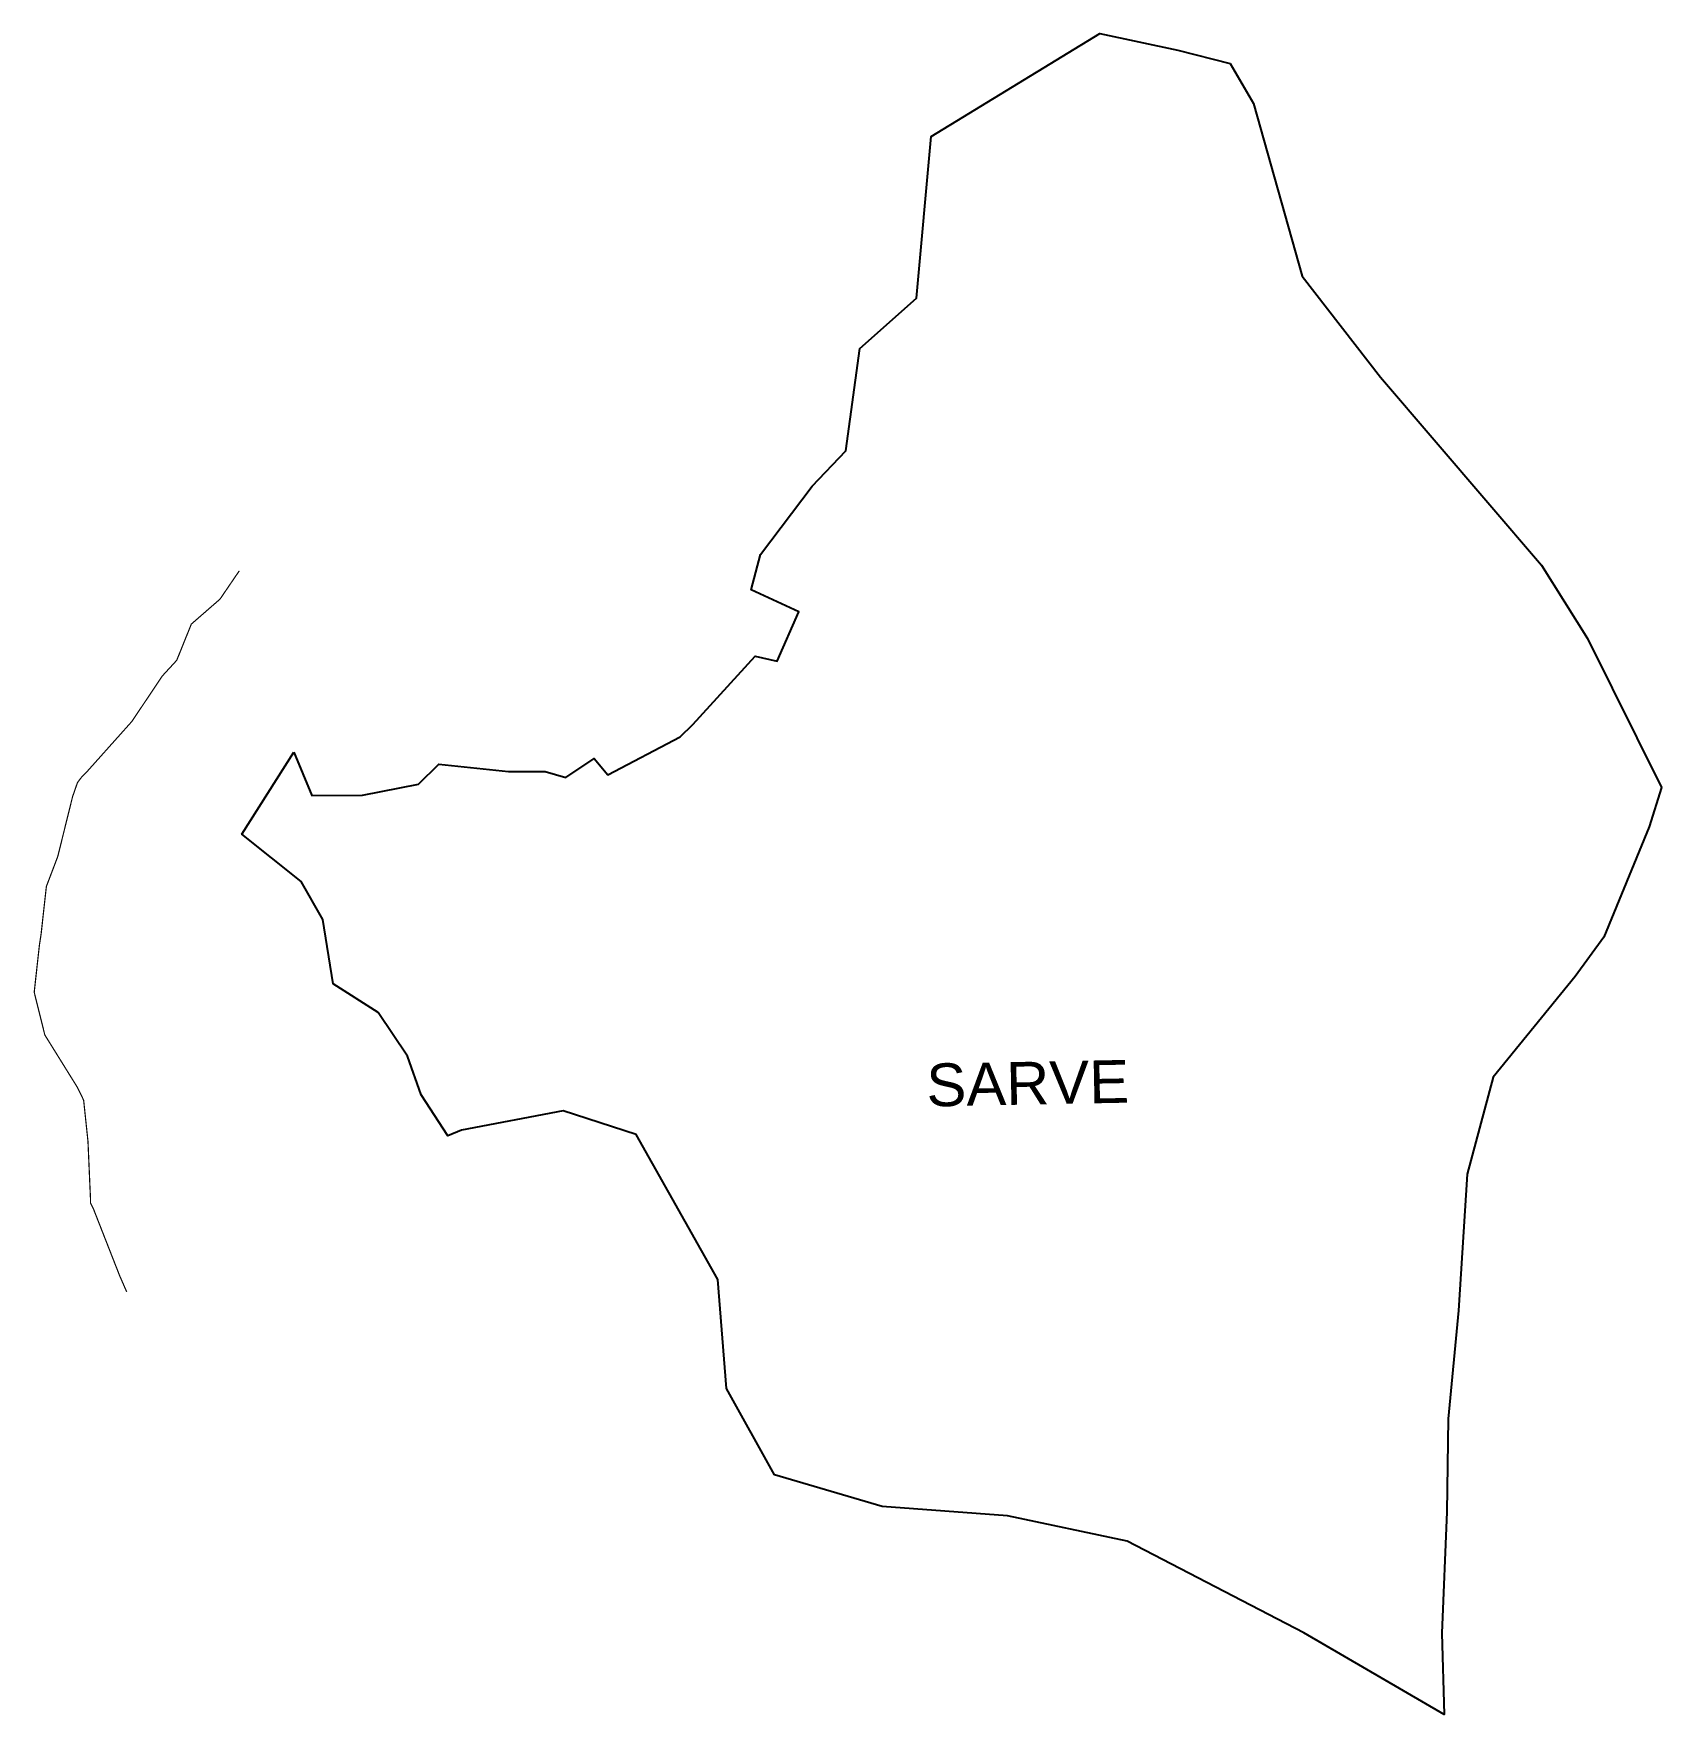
# Model space of a CAD drawing. Header units: metres. Extents: x 278175 to 282310, y 2036707 to 2040978.
import ezdxf

# ---------------------------------------------------------------- set-up
doc = ezdxf.new("R2010")
doc.units = ezdxf.units.M
for name, color, linetype in [('LOW TIDE LINE', 5, 'Continuous'), ('village', 3, 'Continuous'), ('VILLAGE NAME', 250, 'Continuous')]:
    doc.layers.add(name, color=color, linetype=linetype)
doc.styles.get("Standard").update_dxf_attribs({"font": 'calibri.ttf'})

msp = doc.modelspace()

# ---------------------------------------------------------------- linework, layer by layer
at = {"layer": 'LOW TIDE LINE', "lineweight": 18}
msp.add_lwpolyline([(278411.1, 2037780.9, 3.01, 3.01, 0), (278393.4, 2037821.3, 3.01, 3.01, 0), (278327, 2037990.6, 3.01, 3.01, 0), (278319.1, 2038006.8, 3.01, 3.01, 0), (278319.2, 2038014.8, 3.01, 3.01, 0), (278312.7, 2038163.4, 3.01, 3.01, 0), (278301.7, 2038267.9, 3.01, 3.01, 0), (278297.8, 2038276, 3.01, 3.01, 0), (278286, 2038300.2, 3.01, 3.01, 0), (278203.1, 2038433.6, 3.01, 3.01, 0), (278176.1, 2038542.3, 3.01, 3.01, 0), (278189.4, 2038662.6, 3.01, 3.01, 0), (278193.7, 2038690.7, 3.01, 3.01, 0), (278207, 2038811, 3.01, 3.01, 0), (278235.9, 2038887, 3.01, 3.01, 0), (278273.6, 2039039.2, 3.01, 3.01, 0), (278286.1, 2039075.2, 3.01, 3.01, 0), (278298.3, 2039091.1, 3.01, 3.01, 0), (278310.4, 2039103, 3.01, 3.01, 0), (278424.2, 2039230.3, 3.01, 3.01, 0), (278501.7, 2039346, 3.01, 3.01, 0), (278538.2, 2039385.7, 3.01, 3.01, 0), (278575.3, 2039477.7, 3.01, 3.01, 0), (278648.2, 2039541.2, 3.01, 3.01, 0), (278697.1, 2039613, 3.01, 3.01, 0)], format="xyseb", dxfattribs=at)
at = {"layer": 'village', "color": 3}
msp.add_polyline3d([(278835.8, 2039152, 0), (278881.7, 2039042.2, 0), (279010.5, 2039042.6, 0), (279152.3, 2039071.2, 0), (279204.2, 2039121.4, 0), (279381.4, 2039103, 0), (279474, 2039103.1, 0), (279526.6, 2039088, 0), (279599.2, 2039136.1, 0), (279633.3, 2039094.7, 0), (279817.2, 2039191.2, 0), (279849.1, 2039222.9, 0), (280007.9, 2039395.9, 0), (280064, 2039383.5, 0), (280119.1, 2039508.5, 0), (279997.4, 2039565.1, 0), (280021.6, 2039654.7, 0), (280152.8, 2039828.5, 0), (280238.1, 2039917.8, 0), (280273.7, 2040177.9, 0), (280417.4, 2040305.6, 0), (280455.4, 2040716.4, 0), (280883.6, 2040978.2, 0), (281081.7, 2040936.5, 0), (281214.3, 2040902.4, 0), (281273.7, 2040800.8, 0), (281397.5, 2040361.5, 0), (281597.1, 2040105.1, 0), (282005.7, 2039627.8, 0), (282122.5, 2039441.5, 0), (282310.3, 2039062.8, 0), (282279.5, 2038962.9, 0), (282164.5, 2038682.2, 0), (282091.2, 2038582.3, 0), (281882.7, 2038326.1, 0), (281817, 2038079.8, 0), (281794.5, 2037733.3, 0), (281768.8, 2037458.5, 0), (281765.1, 2037221.8, 0), (281752.7, 2036913.2, 0), (281758.7, 2036707.1, 0), (281402.2, 2036914, 0), (280952.9, 2037147.6, 0), (280648.8, 2037211.3, 0), (280330.8, 2037235.4, 0), (280056.9, 2037315.6, 0), (279935.4, 2037535.5, 0), (279913.3, 2037812.2, 0), (279705.2, 2038181.1, 0), (279520.3, 2038240.6, 0), (279261.4, 2038191.8, 0), (279227.1, 2038177.4, 0), (279159.5, 2038281.6, 0), (279124.9, 2038380.1, 0), (279049.7, 2038490.9, 0), (278935.5, 2038563.4, 0), (278909.2, 2038727.2, 0), (278854.2, 2038823.8, 0), (278703.7, 2038944.2, 0)], close=True, dxfattribs=at)

# ---------------------------------------------------------------- texts
at = {"layer": 'VILLAGE NAME', "insert": (280441.9, 2038360.5), "char_height": 108.748, "attachment_point": 1, "rotation": 1.1028}
msp.add_mtext_dynamic_manual_height_columns('{\\fArial|b0|i0|c0|p34;SARVE}', width=726.929, gutter_width=543.7, heights=[0], dxfattribs=at)

doc.saveas('drawing.dxf')
